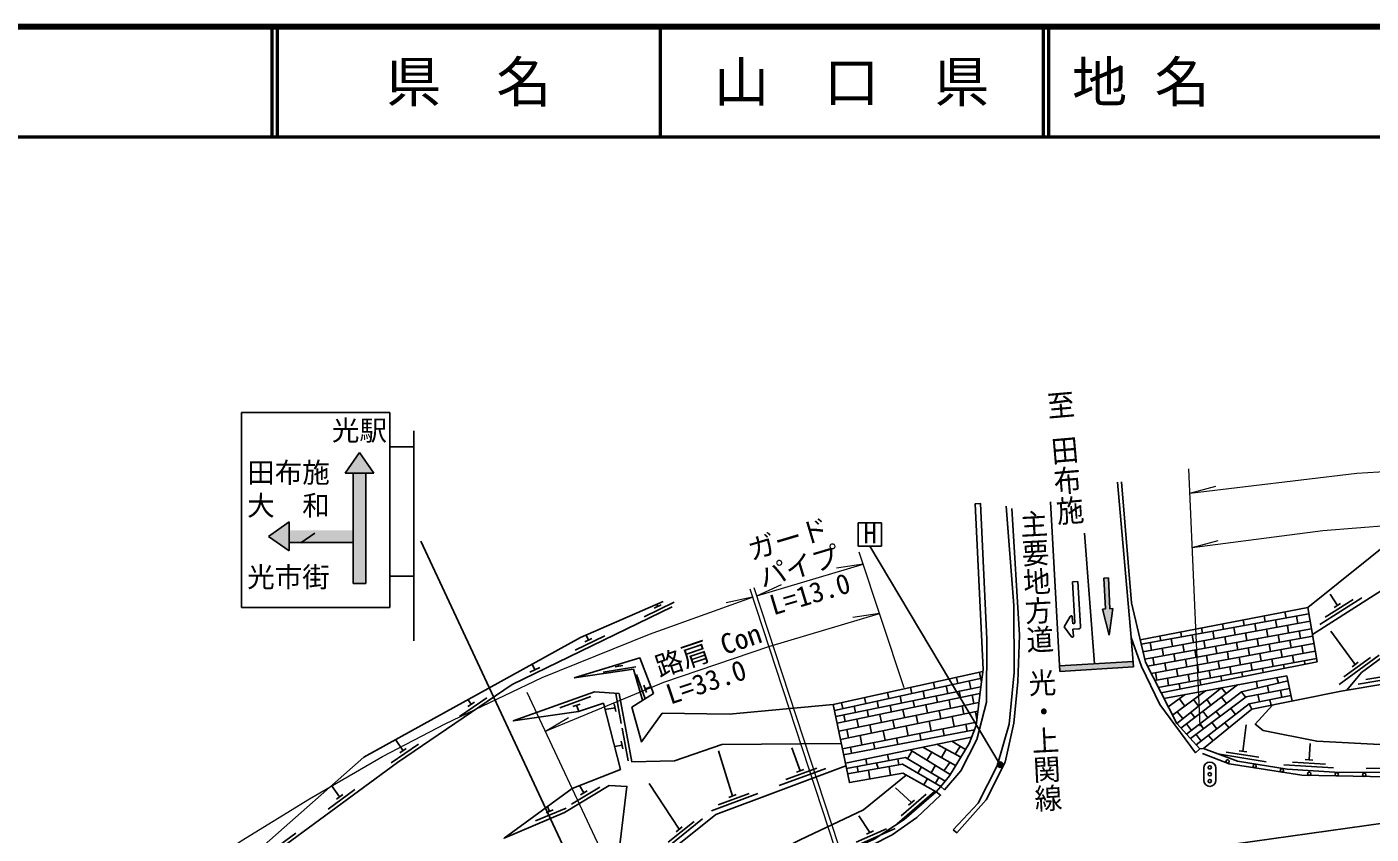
# Model space of a CAD drawing. Units: millimetres at full size, sheet at 1:1000; details may follow other scales. Extents: x 40000 to 680000, y 20000 to 380000.
# Drawn here: x 275522 to 397518, y 306673 to 380000 of the extents above; entities that cross this region are included whole.
import ezdxf
from ezdxf.enums import TextEntityAlignment as Align

# ---------------------------------------------------------------- set-up
doc = ezdxf.new("R2010")
doc.units = ezdxf.units.MM
doc.header["$LTSCALE"] = 1000
for name, color, linetype, lineweight in [('M-BGD', 7, 'Continuous', 25), ('M-BGD-EXST', 7, 'Continuous', 25), ('M-STR-HTXT', 7, 'Continuous', 13), ('M-STR-STRC', 7, 'Continuous', 25), ('M-TTL', 2, 'Continuous', 140), ('M-TTL-LINE', 7, 'Continuous', 50)]:
    doc.layers.add(name, color=color, linetype=linetype, lineweight=lineweight)
doc.layers.add('M-BMK-HTXT', color=7, linetype='Continuous')
doc.layers.add('M-TTL-TXT', color=7, linetype='Continuous')
doc.styles.add('@ＭＳ ゴシック', font='')
doc.styles.add('ＭＳ ゴシック', font='')
doc.styles.get('@ＭＳ ゴシック').set_extended_font_data('@MS Gothic')
doc.styles.get('ＭＳ ゴシック').set_extended_font_data('MS Gothic')

msp = doc.modelspace()

# ---------------------------------------------------------------- hatches: boundary and pattern name
at = {"layer": 'M-BGD-EXST'}
msp.add_hatch(color=256, dxfattribs=at).paths.add_polyline_path([(363626, 312861, 1), (364065, 313100, 1)])
at = {"layer": 'M-STR-STRC'}
for points in [[(305707, 341345), (304395, 339470), (305145, 339470), (306270, 339470), (307020, 339470)], [(305145, 329452), (305145, 333158), (305145, 334283), (305145, 339470), (306270, 339470), (306270, 329452)], [(299332, 334283), (299332, 335033), (297457, 333720), (299332, 332408), (299332, 333158)], [(305145, 334283), (299332, 334283), (299332, 333158), (305145, 333158)], [(373817, 327146), (373672, 329953), (373275, 329933), (373420, 327125), (373146, 327111), (373743, 324742), (374092, 327160)], [(369248, 321957), (369275, 321458), (375951, 321862), (375911, 322361)]]:
    msp.add_hatch(color=256, dxfattribs=at).paths.add_polyline_path(points)
h = msp.add_hatch(color=256, dxfattribs=at)
edge = h.paths.add_edge_path()
edge.add_line((370531, 325791), (370432, 325786))

# ---------------------------------------------------------------- linework, layer by layer
at = {"layer": 'M-BGD'}
for p, q in [((394452, 327434), (393798, 328458)), ((331556, 326426), (334255, 327736)), ((332459, 327198), (333089, 327504)), ((332774, 327351), (332678, 327548)), ((392878, 325717), (396671, 328139)), ((393349, 326374), (395877, 327988)), ((394157, 327245), (394747, 327622)), ((376654, 323915), (391876, 326694)), ((376810, 323243), (391990, 326014)), ((384024, 325763), (384110, 325276)), ((385915, 326128), (386005, 325622)), ((386952, 325795), (387072, 325116)), ((387807, 326494), (387899, 325968)), ((388847, 326141), (388966, 325462)), ((389698, 326859), (389794, 326314)), ((390741, 326487), (390861, 325808)), ((325268, 323373), (327967, 324683)), ((326486, 324298), (326269, 324746)), ((376965, 322572), (392104, 325335)), ((377222, 321917), (392218, 324655)), ((378351, 324667), (378426, 324238)), ((380242, 325032), (380321, 324584)), ((381268, 324757), (381388, 324079)), ((382133, 325398), (382215, 324930)), ((383163, 325103), (383282, 324425)), ((384230, 324597), (384349, 323920)), ((385057, 325449), (385177, 324770)), ((386124, 324943), (386244, 324265)), ((388019, 325289), (388139, 324611)), ((389086, 324784), (389206, 324105)), ((389914, 325635), (390033, 324957)), ((390981, 325130), (391100, 324451)), ((396069, 322086), (393872, 325110)), ((326172, 324145), (326801, 324451)), ((377479, 324065), (377598, 323387)), ((377549, 321276), (392332, 323975)), ((377877, 320635), (392446, 323295)), ((378546, 323560), (378665, 322882)), ((379373, 324411), (379493, 323733)), ((380440, 323906), (380560, 323228)), ((381507, 323401), (381627, 322721)), ((382335, 324252), (382455, 323574)), ((383402, 323747), (383522, 323067)), ((385297, 324092), (385416, 323413)), ((386364, 323586), (386483, 322907)), ((387191, 324438), (387311, 323759)), ((388258, 323932), (388378, 323253)), ((389325, 323426), (389445, 322747)), ((390153, 324278), (390273, 323599)), ((391220, 323772), (391340, 323093)), ((321619, 321601), (321374, 322105)), ((329254, 321931), (329228, 322091)), ((377718, 322709), (377838, 322029)), ((378204, 319994), (392561, 322616)), ((378785, 322202), (378905, 321524)), ((379613, 323055), (379732, 322375)), ((380680, 322548), (380799, 321869)), ((382574, 322894), (382694, 322215)), ((383641, 322388), (383761, 321710)), ((384469, 323240), (384589, 322561)), ((385536, 322734), (385656, 322056)), ((386603, 322229), (386723, 321550)), ((387431, 323080), (387550, 322401)), ((388498, 322574), (388617, 321896)), ((389565, 322069), (389623, 321741)), ((390392, 322920), (390512, 322242)), ((391459, 322415), (391512, 322119)), ((394604, 320276), (398241, 322927)), ((395034, 320960), (397458, 322728)), ((395786, 321880), (396352, 322293)), ((321169, 321382), (322069, 321819)), ((327821, 321395), (330782, 321875)), ((328908, 321875), (329599, 321987)), ((330833, 321187), (331630, 318972)), ((348819, 317903), (362202, 320850)), ((359889, 320907), (359998, 320364)), ((361977, 321364), (362151, 320492)), ((377957, 321351), (378077, 320672)), ((379852, 321696), (379972, 321018)), ((380919, 321191), (381039, 320512)), ((381747, 322042), (381866, 321364)), ((382814, 321537), (382933, 320858)), ((383881, 321031), (383955, 320608)), ((384708, 321883), (384828, 321204)), ((385775, 321377), (385844, 320986)), ((387670, 321723), (387733, 321363)), ((388971, 320886), (389105, 320400)), ((396337, 320300), (400775, 321044)), ((397027, 320720), (399986, 321216)), ((331504, 320207), (331741, 319548)), ((331623, 319877), (332144, 320065)), ((362089, 320059), (348932, 317350)), ((355714, 319994), (355824, 319445)), ((356867, 319675), (357000, 319011)), ((357802, 320450), (357911, 319905)), ((358954, 320135), (359092, 319442)), ((360139, 319658), (360256, 319069)), ((361041, 320594), (361185, 319873)), ((379025, 320845), (379144, 320166)), ((379490, 317477), (382486, 319699)), ((383953, 319967), (379875, 316723)), ((380092, 320339), (380177, 319853)), ((385394, 320231), (380261, 316299)), ((381986, 320685), (382066, 320231)), ((383953, 319967), (384358, 319438)), ((387106, 320544), (387196, 319940)), ((388105, 320159), (388223, 319544)), ((389285, 319747), (389416, 319095)), ((314773, 317372), (317253, 319061)), ((315844, 318464), (315552, 318893)), ((315554, 318268), (316133, 318661)), ((326715, 319162), (323890, 318152)), ((325733, 318492), (325074, 318256)), ((328963, 317807), (328834, 318495)), ((329469, 316732), (328959, 319459)), ((349057, 316744), (362013, 319434)), ((361918, 318645), (349205, 316027)), ((349452, 318624), (349563, 318067)), ((351540, 319080), (351650, 318526)), ((352694, 318756), (352814, 318150)), ((353627, 319537), (353737, 318986)), ((354780, 319216), (354907, 318580)), ((355953, 318796), (356072, 318201)), ((357118, 318418), (357264, 317687)), ((358046, 319227), (358164, 318635)), ((359210, 318852), (359357, 318118)), ((361302, 319286), (361449, 318548)), ((379109, 318224), (380636, 319361)), ((380117, 318974), (380611, 318308)), ((381392, 318888), (381859, 318302)), ((382596, 318888), (382982, 318383)), ((383951, 319126), (384400, 318543)), ((385766, 319595), (386129, 319110)), ((386439, 318494), (386690, 318012)), ((387241, 319355), (387377, 318683)), ((388337, 318877), (388441, 318370)), ((325403, 318374), (325600, 317823)), ((328898, 318151), (327986, 317980)), ((361821, 317838), (349360, 315272)), ((349676, 317503), (349796, 316898)), ((350607, 318296), (350722, 317719)), ((351768, 317934), (351888, 317332)), ((352934, 317549), (353079, 316825)), ((353861, 318365), (353980, 317766)), ((355026, 317983), (355171, 317256)), ((356218, 317471), (356368, 316715)), ((358310, 317902), (358461, 317146)), ((359507, 317362), (359691, 316443)), ((360403, 318333), (360554, 317577)), ((361600, 317792), (361734, 317121)), ((379921, 317797), (380427, 317162)), ((381148, 317736), (381514, 317258)), ((382259, 317830), (382712, 317242)), ((383469, 317825), (383809, 317371)), ((384775, 318094), (385207, 317538)), ((330104, 313341), (329552, 316289)), ((349532, 314436), (361700, 316840)), ((361514, 316147), (349645, 313888)), ((349940, 316179), (350091, 315423)), ((350842, 317115), (350986, 316394)), ((352032, 316610), (352183, 315854)), ((353230, 316069), (353403, 315201)), ((354125, 317040), (354276, 316284)), ((355322, 316500), (355499, 315615)), ((357415, 316931), (357595, 316029)), ((358643, 316236), (358765, 315624)), ((360739, 316650), (360864, 316024)), ((380762, 316682), (381218, 316091)), ((381989, 316685), (382315, 316250)), ((383062, 316811), (383516, 316226)), ((384253, 316798), (384629, 316336)), ((385879, 314193), (386190, 316611)), ((308587, 313161), (311067, 314850)), ((309658, 314253), (308971, 315263)), ((329533, 314760), (328846, 314631)), ((329598, 314416), (329469, 315104)), ((361265, 315488), (349802, 313128)), ((351137, 315638), (351307, 314787)), ((352355, 314994), (352468, 314426)), ((354451, 315408), (354567, 314825)), ((356547, 315822), (356666, 315225)), ((358098, 314836), (360289, 313679)), ((359458, 315116), (360702, 314352)), ((381625, 315733), (382096, 315125)), ((382769, 315647), (383172, 315152)), ((391886, 313421), (391979, 314918)), ((309369, 314056), (309947, 314450)), ((339553, 310136), (338277, 314249)), ((345703, 312425), (344934, 314519)), ((350259, 314580), (350369, 314026)), ((353635, 313918), (353738, 313366)), ((355866, 314227), (355447, 313527)), ((355683, 314339), (359320, 312104)), ((356831, 314576), (359807, 312896)), ((357640, 314119), (357202, 313406)), ((358946, 314388), (358515, 313625)), ((360232, 314641), (359780, 313948)), ((383562, 313953), (388007, 313248)), ((384350, 314132), (387313, 313662)), ((385533, 314248), (386224, 314138)), ((343804, 311078), (348021, 312648)), ((344402, 311621), (347214, 312667)), ((345375, 312303), (346032, 312547)), ((350862, 312829), (350952, 312323)), ((351667, 313512), (351763, 312997)), ((351892, 312490), (352032, 311683)), ((352637, 313161), (352793, 312649)), ((353771, 312823), (353912, 312009)), ((356701, 312775), (356377, 312222)), ((357985, 312924), (357580, 312248)), ((359279, 313194), (358773, 312440)), ((389603, 312962), (394095, 312683)), ((390371, 313215), (393365, 313029)), ((391537, 313443), (392236, 313399)), ((397063, 312633), (401563, 312661)), ((326072, 310427), (325670, 311089)), ((334711, 307113), (331991, 311268)), ((357243, 311716), (356926, 311146)), ((358284, 311827), (357970, 311290)), ((302878, 308934), (305293, 310713)), ((303907, 310065), (303158, 311082)), ((303626, 309858), (304189, 310273)), ((324944, 309393), (327510, 310948)), ((325772, 310246), (326371, 310608)), ((337653, 308789), (341871, 310359)), ((338252, 309332), (341063, 310378)), ((339225, 310014), (339881, 310259)), ((355805, 309535), (354357, 310889)), ((354498, 307608), (357897, 310557)), ((354868, 308326), (357134, 310292)), ((321694, 307874), (324456, 309046)), ((322635, 308600), (323280, 308873)), ((322958, 308736), (322767, 309186)), ((355540, 309306), (356069, 309765)), ((333338, 305232), (336838, 308060)), ((333733, 305937), (336067, 307822)), ((352036, 306826), (351016, 308327)), ((297527, 304993), (299942, 306772)), ((334439, 306893), (334984, 307333)), ((350226, 305361), (354335, 307195)), ((350788, 305940), (353528, 307163)), ((351716, 306683), (352355, 306968))]:
    msp.add_line(p, q, dxfattribs=at)
for points in [[(374867, 338665), (375783, 327676), (377030, 322293), (379875, 316723), (381966, 314422), (381590, 314070), (378348, 318437), (376680, 321892), (375740, 324522), (374515, 338644)], [(391781, 327262), (400174, 334003), (403231, 337962)], [(392194, 324800), (404820, 332859), (410407, 338584)], [(382312, 314452), (385377, 313288), (389899, 312570), (394194, 312303), (400735, 312267), (408180, 312460), (416408, 312590), (420943, 312443), (426679, 312037), (431189, 311285), (439685, 309953), (446964, 308135), (448387, 309360), (445918, 313435), (442961, 316056), (440092, 316967), (433048, 327239), (429664, 332062), (426630, 335420), (423891, 337924)], [(359576, 307062), (361846, 309485), (363587, 312887), (364673, 316658), (365114, 321355), (365103, 327446), (364395, 336460)], [(364921, 336258), (365592, 324749), (365449, 320505), (365085, 316765), (364306, 313198), (362579, 309783), (359932, 306802), (359576, 307062)], [(395304, 319754), (396649, 321360), (399620, 323526), (402927, 325245), (409454, 327839), (423134, 329204), (426188, 328419), (431579, 325805), (436418, 322324)], [(297606, 284947), (291330, 290453), (286276, 295328), (288009, 297682), (306087, 313672), (325755, 324521), (333277, 327810)], [(334071, 327311), (319555, 320263), (309151, 313180), (298541, 305364), (296252, 303747), (287674, 295668), (296184, 286957), (300005, 285899)], [(376560, 324321), (391781, 327262), (392607, 322338), (378452, 319508)], [(348704, 318460), (339269, 317557), (333189, 317662), (331293, 315045), (330435, 318203), (332377, 319452), (331156, 322673), (325176, 320868)], [(325176, 320868), (330564, 321651), (331406, 318828)], [(358463, 311002), (358049, 310521), (355029, 312202), (350166, 311359), (348704, 318460), (362285, 321431)], [(378708, 319008), (389863, 321049), (390340, 318758)], [(381966, 314422), (382312, 314452), (386690, 318012), (394799, 319669), (403099, 321061), (410934, 319538), (417005, 317499), (421585, 316315), (425550, 315645), (428344, 315521), (434359, 314492), (439766, 313211), (442961, 316056)], [(389955, 320605), (385766, 319595), (380766, 315743)], [(390101, 319903), (386187, 319154), (381119, 315354)], [(349435, 314910), (338598, 314830), (334285, 313319), (330421, 313251), (329263, 319438), (327050, 319595), (319667, 316955), (325576, 317815), (327838, 318557), (329381, 312550), (325013, 310831), (318833, 306306), (324326, 308636), (328362, 311083), (329979, 311010), (329107, 303666), (300502, 286096), (297606, 284947), (293901, 281939), (277070, 263083)], [(390235, 319261), (386439, 318494), (381645, 314775)], [(448387, 309360), (439824, 311586), (428635, 313807), (420045, 314771), (410596, 315087), (398888, 314773), (392579, 315108), (387725, 316097), (387004, 316650), (388570, 318396)], [(349900, 312650), (355246, 313647), (358851, 311487)], [(382213, 313999), (384627, 313067), (391222, 312022), (398986, 311872), (409181, 312109), (415899, 312228), (423527, 311875), (430955, 311012), (439564, 309543), (446479, 307891)], [(333615, 301208), (333774, 305023), (338034, 308466), (349856, 312865)], [(350002, 312155), (354983, 313038), (358463, 311002)], [(354555, 313519), (354652, 312979), (354555, 313519)], [(355336, 312032), (351435, 308870), (345758, 306175), (332960, 299634), (321652, 293210), (307584, 285130), (299497, 278827), (288973, 268890), (280522, 259548)], [(358049, 310521), (355136, 307994), (352424, 306203), (349611, 304948), (350331, 301986), (343573, 299274), (333208, 294146), (319343, 285929), (304470, 275569), (297710, 270788), (282647, 257371)], [(358049, 310521), (358441, 310199), (356299, 308196), (354065, 306606), (350302, 304694), (350929, 301499), (343719, 298865), (331594, 292618), (322838, 287475), (316331, 283128), (309058, 278167), (299137, 271064), (295521, 268012), (283015, 256995)]]:
    msp.add_lwpolyline(points, dxfattribs=at)
msp.add_lwpolyline([(358463, 311002), (358791, 310702), (360292, 312425), (361732, 315267), (362601, 318674), (362629, 324389), (362080, 336703), (361580, 336675), (362315, 321641), (362089, 320059), (361664, 316545), (361046, 314912), (359239, 311972)], close=True, dxfattribs=at)
for centre in [(384491, 313280), (386950, 312851), (389419, 312459), (391896, 312159), (394396, 312110), (396896, 312062)]:
    msp.add_circle(centre, 150, dxfattribs=at)
at = {"layer": 'M-BGD-EXST'}
for p, q in [((353073, 334945), (350973, 334945)), ((350973, 334945), (350973, 332845)), ((353073, 332845), (353073, 334945)), ((350973, 332845), (353073, 332845)), ((363846, 312980), (352023, 332845))]:
    msp.add_line(p, q, dxfattribs=at)
msp.add_circle((363846, 312980), 250, dxfattribs=at)
at = {"layer": 'M-STR-HTXT'}
for p, q in [((381999, 316472), (380961, 339862)), ((381059, 337649), (383433, 338278)), ((381279, 332701), (383646, 333354)), ((355127, 319964), (351057, 332295)), ((341780, 328322), (351420, 331197)), ((351420, 331197), (348992, 330829)), ((341389, 328195), (338985, 327696)), ((341137, 328963), (348861, 305406)), ((349218, 305605), (341539, 329057)), ((341780, 328322), (344012, 329344)), ((352899, 326713), (350472, 326345)), ((332666, 294554), (320924, 319530)), ((322576, 316016), (324690, 317264))]:
    msp.add_line(p, q, dxfattribs=at)
for points in [[(381059, 337649), (396208, 339468), (406214, 340053), (415946, 340053), (425757, 339769), (436736, 338885), (445727, 337559), (450066, 336769)], [(381279, 332701), (393121, 334244), (402301, 334981), (413597, 335303), (426594, 334853), (439976, 333523), (449482, 332080)], [(261518, 279009), (269013, 286163), (275386, 291642), (282459, 297274), (290247, 302836), (294970, 306077), (301160, 309884), (307811, 313719), (313486, 316692), (322294, 320891), (332020, 324838), (341389, 328195)], [(322576, 316016), (333336, 320488), (342858, 323715), (352899, 326713)]]:
    msp.add_lwpolyline(points, dxfattribs=at)
at = {"layer": 'M-STR-STRC'}
for p, q in [((294985, 344957), (308472, 344957)), ((294985, 327250), (294985, 344957)), ((308472, 344957), (308472, 327250)), ((310635, 324221), (310635, 343319)), ((308472, 341867), (310635, 341867)), ((305707, 341345), (304395, 339470)), ((307020, 339470), (305707, 341345)), ((304395, 339470), (307020, 339470)), ((305145, 339470), (305145, 329452)), ((306270, 339470), (306270, 329452)), ((369275, 321458), (368425, 336871)), ((299332, 335033), (297457, 333720)), ((299332, 332408), (299332, 335033)), ((297457, 333720), (299332, 332408)), ((305145, 333158), (299332, 333158)), ((301645, 334020), (300395, 333145)), ((330571, 291954), (311288, 333299)), ((372400, 322148), (371514, 334000)), ((305145, 329452), (306270, 329452)), ((308472, 330119), (310635, 330119)), ((370909, 329626), (370410, 329597)), ((370410, 329597), (370625, 325897)), ((370909, 329626), (371148, 325527)), ((373275, 329933), (373672, 329953)), ((373275, 329933), (373420, 327125)), ((373672, 329953), (373817, 327146)), ((308472, 327250), (294985, 327250)), ((373420, 327125), (373146, 327111)), ((373743, 324742), (373146, 327111)), ((374092, 327160), (373743, 324742)), ((374092, 327160), (373817, 327146)), ((370209, 326449), (369647, 325489)), ((370432, 325786), (370396, 326404)), ((370531, 325791), (370432, 325786)), ((369647, 325489), (370317, 324602)), ((370960, 325316), (370461, 325286)), ((370497, 324668), (370461, 325286)), ((375740, 324522), (375951, 321862)), ((375911, 322361), (369248, 321957)), ((375951, 321862), (369275, 321458)), ((382331, 311563), (382331, 312663)), ((383431, 312663), (383431, 311563))]:
    msp.add_line(p, q, dxfattribs=at)
msp.add_lwpolyline([(383319, 305526), (398809, 307691), (405999, 308124), (414199, 308063), (423858, 307577), (430541, 306923), (440619, 305229), (476967, 296395)], dxfattribs=at)
for centre in [(382876, 312728), (382876, 312108), (382876, 311488)]:
    msp.add_circle(centre, 150, dxfattribs=at)
for centre, radius, start, end in [((370296, 326398), 100, 3.33566, 149.6456), ((370526, 325891), 100, 273.33566, 3.33566), ((370397, 324662), 100, 217.02573, 3.33566), ((370948, 325515), 200, 273.40001, 3.33566), ((382881, 312663), 550, 90, 180), ((382881, 312663), 550, 0, 90), ((382881, 311563), 550, 180, 270), ((382881, 311563), 550, 270, 0)]:
    msp.add_arc(centre, radius, start, end, dxfattribs=at)
at = {"layer": 'M-TTL'}
msp.add_line((680000, 380000), (40000, 380000), dxfattribs=at)
at = {"layer": 'M-TTL-LINE'}
for p, q in [((297750, 380000), (297750, 370000)), ((298250, 380000), (298250, 370000)), ((333000, 380000), (333000, 370000)), ((367750, 380000), (367750, 370000)), ((368250, 380000), (368250, 370000)), ((40000, 370000), (680000, 370000))]:
    msp.add_line(p, q, dxfattribs=at)

# ---------------------------------------------------------------- texts
at = {"layer": 'M-BGD-EXST', "style": 'ＭＳ ゴシック'}
msp.add_text('H', height=1833, dxfattribs=at).set_placement((351426, 332537), align=Align.BOTTOM_LEFT)
at = {"layer": 'M-BMK-HTXT', "style": '@ＭＳ ゴシック'}
for s, rotation, width, p in [('至 田布施', 275, 1.1, (369743, 340874)), ('主要地方道 光・上関線', 273, 1.05, (367539, 322405))]:
    msp.add_text(s, height=1833, rotation=rotation, dxfattribs=dict(at, width=width)).set_placement(p, align=Align.MIDDLE_CENTER)
at = {"layer": 'M-STR-HTXT', "style": 'ＭＳ ゴシック'}
for s, rotation, p in [('ガード', 16.606, (341424, 331014)), ('パイプ', 16.606, (342424, 328514)), ('L=13.0', 16.606, (343424, 326014)), ('路肩 Con', 18.726, (333097, 320406)), ('L=33.0', 18.726, (334097, 317906))]:
    msp.add_text(s, height=1833, rotation=rotation, dxfattribs=at).set_placement(p, align=Align.BOTTOM_LEFT)
at = {"layer": 'M-STR-STRC', "style": 'ＭＳ ゴシック'}
for s, p in [('光駅', (305707, 343345)), ('田布施', (299265, 339520)), ('大\u3000和', (299265, 336520)), ('光市街', (299265, 330020))]:
    msp.add_text(s, height=1833, dxfattribs=at).set_placement(p, align=Align.MIDDLE_CENTER)
at = {"layer": 'M-TTL-TXT', "style": 'ＭＳ ゴシック'}
for s, p in [('県\u3000名', (315625, 375000)), ('山\u3000口\u3000県', (350375, 375000))]:
    msp.add_text(s, height=3666, dxfattribs=at).set_placement(p, align=Align.MIDDLE_CENTER)
msp.add_text('地 名', height=3666, dxfattribs=at).set_placement((370380, 375000), align=Align.MIDDLE_LEFT)

doc.saveas('drawing.dxf')
